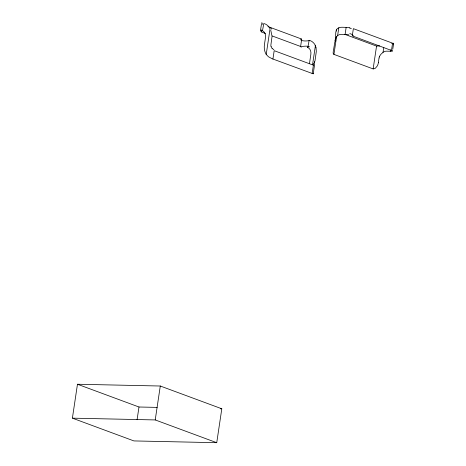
<?xml version="1.0" encoding="UTF-8"?>
<svg xmlns="http://www.w3.org/2000/svg" width="466" height="466" viewBox="0 0 466 466"><rect width="100%" height="100%" fill="white"/><g stroke="black" fill="none" stroke-linecap="round" stroke-linejoin="round"><path stroke-width="0.7" d="M261.508 23.795L260.442 30.867M349.931 27.733A5.213 0.85 8.5 0 0 346.156 27.348L342.219 27.261A14.597 11.353 -69.7 0 0 338.817 27.785C333.743 29.527 336.889 37.274 334.879 40.839M72.399 418.159L77.467 384.24L160.292 386.017L221.804 408.781L216.737 442.7L133.911 440.923L72.399 418.159L155.225 419.936L216.737 442.7M137.08 419.726L138.984 407.004L77.467 384.24M155.225 419.936L160.292 386.017M261.694 29.941L261.397 31.962L265.451 33.459M266.214 54.429L270.053 28.752A14.597 11.353 -69.7 0 0 263.791 23.498L262.486 30.75A7.299 5.674 -69.7 0 1 265.48 37.612L264.449 44.48A14.597 11.353 -69.7 0 0 266.214 54.429L268.451 56.77L272.132 58.739L313.199 73.82M272.925 59.048L274.177 50.672L313.391 65.182L312.138 73.558M312.54 64.797L315.418 45.546A14.597 11.353 -69.7 0 0 309.156 40.286L307.851 47.538A7.299 5.674 -69.7 0 1 310.845 54.4L309.82 61.267A14.597 11.353 -69.7 0 0 309.622 63.685M314.626 64.395L313.21 73.803L312.919 73.191M314.958 61.151L316.309 51.487L316.012 47.142M334.908 41.614L333.161 52.233L333.237 53.596L333.778 54.33L373.225 68.945L375.212 68.38L377.105 66.207A10.747 10.578 -13.5 0 0 378.421 62.531M333.93 54.406L336.598 36.569M335.264 39.779L336.19 37.309L337.594 35.632L338.817 27.785M337.617 35.62L337.617 35.62A7.299 5.674 -69.7 0 1 341.153 34.385L345.09 34.472L346.156 27.348M373.144 68.916L376.557 46.087L344.782 34.327M378.357 62.526L379.044 57.947M379.604 56.188L380.914 54.272L383.017 52.378L383.763 47.416M383.017 52.378A7.299 5.674 -69.7 0 1 386.524 51.173L390.456 51.26L390.671 49.833M391.498 50.375L392.576 43.169L353.356 28.659L352.279 35.865L392.529 50.864M392.733 49.332L393.595 43.722M336.522 29.766L336.697 31.123M392.5 50.969L392.494 50.975A5.213 0.85 8.5 0 1 390.456 51.26M379.755 45.913L376.557 46.087M138.984 407.004L157.147 407.395M220.354 408.752L221.804 408.781M267.909 26.562L301.718 39.074L300.611 46.472L272.214 35.964M270.798 30.407L272.051 36.331L270.903 44.847A5.58 5.406 47.1 0 0 271.026 46.717M314.305 63.935A5.58 1.433 -79 0 1 314.439 61.483M314.597 61.879A4.788 0.297 -83.5 0 1 314.527 62.403M313.449 63.195A3.74 0.944 79.8 0 1 313.385 65.17M315.08 45.656A11.248 9.081 9.8 0 1 315.779 47.183M309.721 40.408A5.114 1.439 -0.9 0 1 303.075 40.792A5.114 1.439 -0.9 0 1 301.164 39.01M307.385 47.276A4.415 2.231 -4.1 0 1 307.933 47.491M273.874 49.74A3.74 1.212 45.4 0 1 272.103 48.219M271.998 48.272A4.788 3.874 61.3 0 1 271.334 46.687M270.466 27.319A11.248 5.114 79.4 0 1 271.474 29.142M262.76 24.308A5.114 1.678 29.5 0 1 261.886 22.549M261.956 30.476A4.415 2.01 48.4 0 1 262.451 30.645M335.52 41.445A6.204 1.415 -79.3 0 1 335.765 40.14M379.108 57.953A6.204 5.988 -34.7 0 1 379.697 56.235M349.785 33.599A5.143 2.435 6.1 0 1 353.263 35.882M349.611 28.117A5.208 0.478 13.8 0 1 351.376 28.589M393.391 43.198A5.208 0.728 -0.8 0 1 391.673 43.559M393.537 43.874A5.213 0.85 8.5 0 1 393.054 44.054M345.09 34.472A5.213 0.85 8.5 0 1 348.865 34.857M261.682 31.775A4.899 1.922 44.8 0 1 261.106 30.086M261.84 31.787A4.957 1.689 -3 0 1 260.908 31.385M301.7 47.014A4.957 1.934 -11.2 0 1 300.273 46.6M301.7 46.67A4.899 1.311 -4.1 0 1 309.517 46.885"/></g></svg>
